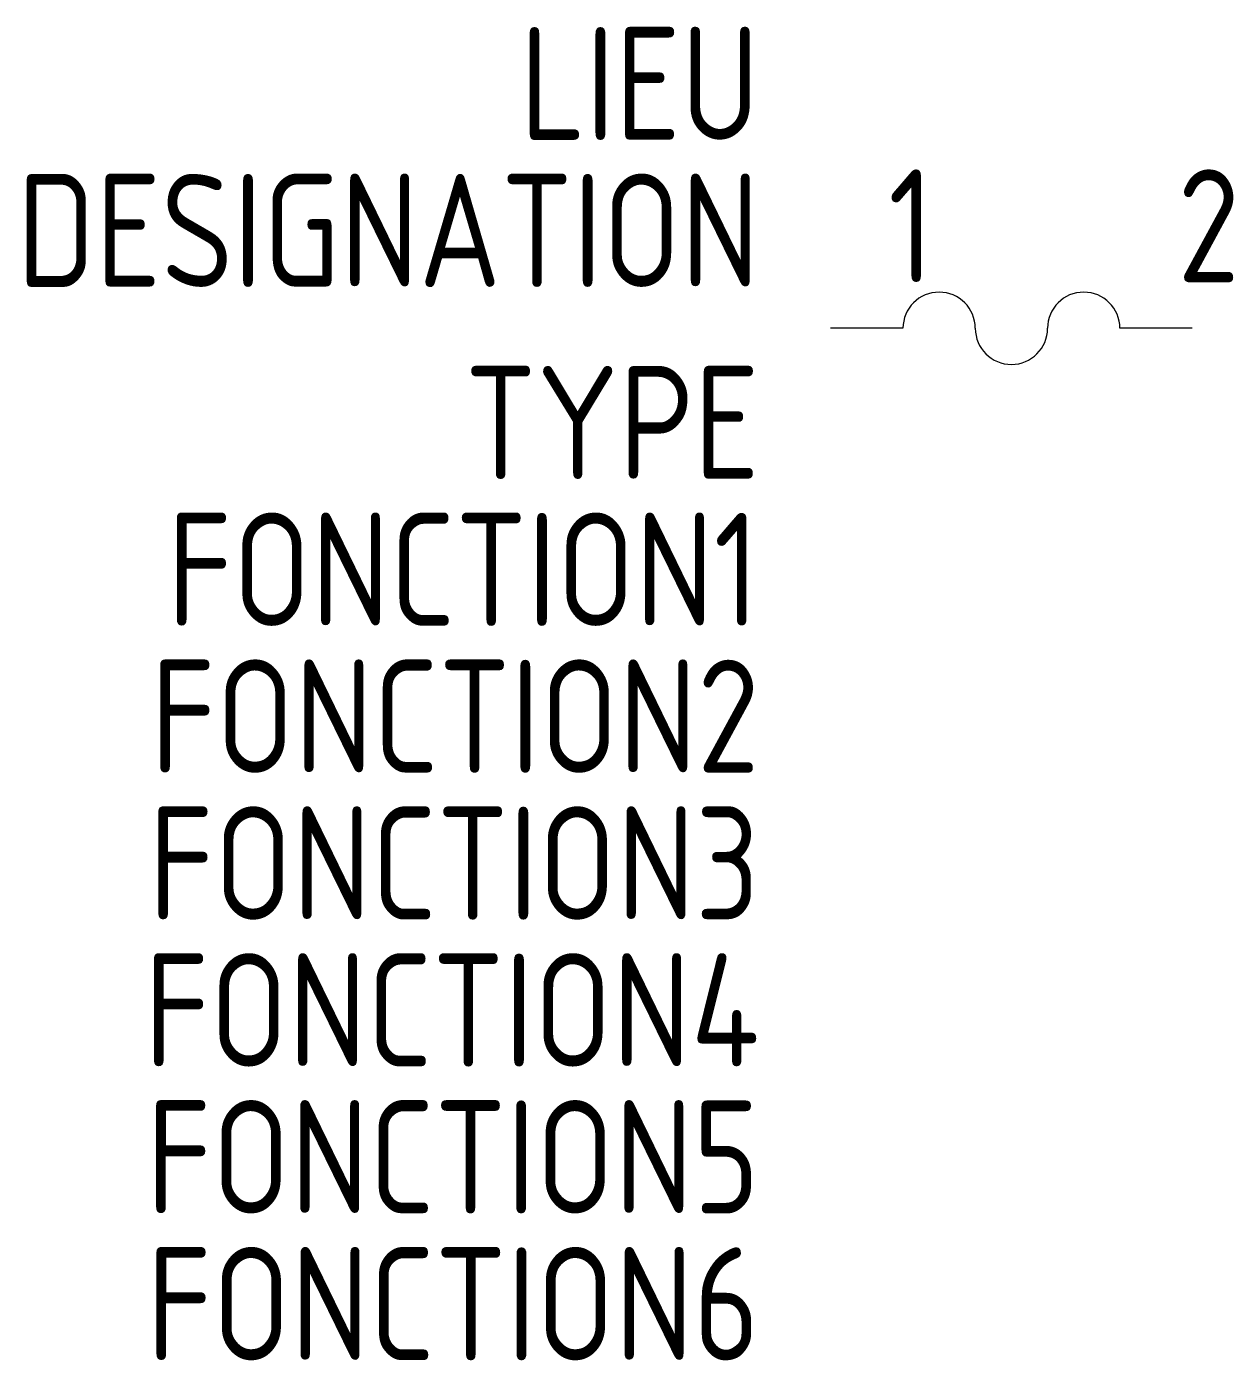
# Model space of a CAD drawing. Header units: millimetres. Extents: x -17.8 to 8.9, y -22.8 to 6.7.
import ezdxf
from ezdxf.enums import TextEntityAlignment as Align

# ---------------------------------------------------------------- set-up
doc = ezdxf.new("R2010")
doc.units = ezdxf.units.MM
for name, color, linetype in [('SYMB_FIL', 3, 'Continuous'), ('SYMB_TXT_CONTACT', 2, 'Continuous'), ('SYMB_TXT_NOM', 3, 'Continuous')]:
    doc.layers.add(name, color=color, linetype=linetype)
doc.styles.add('NET2_5', font='isocp.shx', dxfattribs={"width": 0.9, "height": 2.5})

msp = doc.modelspace()

# ---------------------------------------------------------------- linework, layer by layer
at = {"layer": 'SYMB_FIL'}
for p, q in [((1.6, 0), (0, 0)), ((8, 0), (6.4, 0))]:
    msp.add_line(p, q, dxfattribs=at)
for centre, start, end in [((2.4, 0), 0, 180), ((5.6, 0), 0, 180), ((4, 0), 180, 0)]:
    msp.add_arc(centre, 0.8, start, end, dxfattribs=at)

# ---------------------------------------------------------------- texts
at = {"layer": 'SYMB_TXT_CONTACT', "style": 'NET2_5', "width": 0.9, "flags": 8}
for tag, p in [('1', (1.275, 1.016)), ('2', (7.675, 1.016))]:
    msp.add_attdef(tag, p, '', height=2.5, dxfattribs=at)
at = {"layer": 'SYMB_TXT_NOM', "style": 'NET2_5', "width": 0.9, "flags": 8}
for tag, p in [('LIEU', (-1.575, 4.166)), ('DESIGNATION', (-1.575, 0.916)), ('TYPE', (-1.575, -3.334)), ('FONCTION1', (-1.575, -6.584)), ('FONCTION2', (-1.575, -9.834)), ('FONCTION3', (-1.575, -13.084)), ('FONCTION4', (-1.575, -16.334)), ('FONCTION5', (-1.575, -19.584)), ('FONCTION6', (-1.575, -22.834))]:
    msp.add_attdef(tag, text='', height=2.5, dxfattribs=at).set_placement(p, align=Align.RIGHT)

doc.saveas('drawing.dxf')
